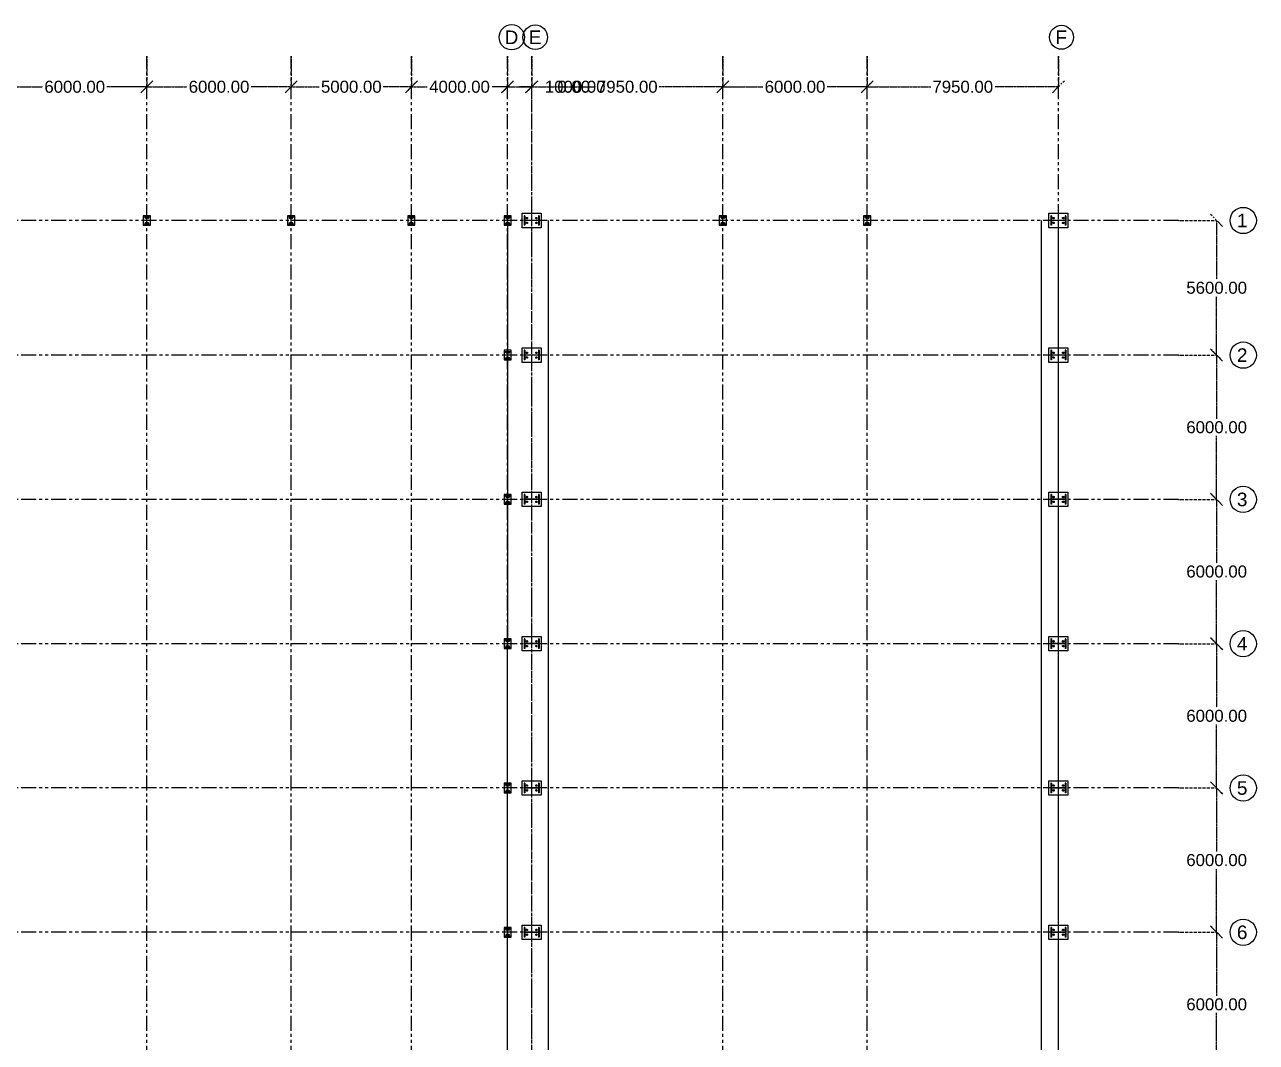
# Model space of a CAD drawing. Header units: inches. Extents: x 8519 to 881470, y -4476 to 84370.
# Drawn here: x 705604 to 756820, y 42027 to 84350 of the extents above; entities that cross this region are included whole.
import ezdxf

# ---------------------------------------------------------------- set-up
doc = ezdxf.new("R2010")
doc.units = ezdxf.units.IN
doc.header["$MEASUREMENT"] = 0
doc.header["$PDMODE"] = 34
doc.linetypes.add('ACAD_ISO03W100', pattern=[30, 12, -18])
doc.linetypes.add('PHANTOM2', pattern=[1.25, 0.625, -0.125, 0.125, -0.125, 0.125, -0.125])
for name, color, linetype in [('axis', 8, 'PHANTOM2'), ('columns', 2, 'Continuous'), ('dimensions', 1, 'PHANTOM2'), ('initial layout', 7, 'Continuous'), ('text', 3, 'Continuous')]:
    doc.layers.add(name, color=color, linetype=linetype)
doc.styles.get("Standard").update_dxf_attribs({"font": 'arial.ttf'})
doc.dimstyles.new('Dim_1', dxfattribs={"dimtxt": 500, "dimasz": 500, "dimexe": 0.0625, "dimexo": 0.0625, "dimgap": 100, "dimtad": 0, "dimtih": 1, "dimtoh": 1, "dimzin": 0, "dimdsep": 46, "dimtxsty": 'Standard', "dimblk": 'OBLIQUE', "dimcen": 0.09, "dimclrd": 256, "dimclre": 256, "dimclrt": 256, "dimadec": 0, "dimazin": 0, "dimtfac": 1, "dimtofl": 0, "dimtmove": 0, "dimatfit": 3, "dimfxl": 1, "dimtfillclr": 256, "dimtolj": 1, "dimtzin": 0, "dimlwe": -1, "dimarcsym": 0})

# ---------------------------------------------------------------- blocks, each defined once
blk = doc.blocks.new('_Oblique')
at = {"color": 0, "linetype": 'ByBlock', "lineweight": -2}
blk.add_line((-0.5, -0.5), (0.5, 0.5), dxfattribs=at)
blk = doc.blocks.new('*D53')
at = {"layer": 'Defpoints', "color": 0, "transparency": 16777216}
for p in [(753587, 46605), (753587, 40605), (755169, 40605)]:
    blk.add_point(p, dxfattribs=at)
at = {"layer": 'dimensions', "linetype": 'ACAD_ISO03W100', "transparency": 16777216}
for p, q in [((753587, 46605), (755169, 46605)), ((753587, 40605), (755169, 40605))]:
    blk.add_line(p, q, dxfattribs=at)
at = {"layer": 'dimensions', "lineweight": -2, "transparency": 16777216}
for p, q in [((755169, 46605), (755169, 43961)), ((755169, 40605), (755169, 43250))]:
    blk.add_line(p, q, dxfattribs=at)
at = {"layer": 'dimensions', "lineweight": -2, "transparency": 16777216, "xscale": 500, "yscale": 500, "zscale": 500}
for p, rotation in [((755169, 46605), 90), ((755169, 40605), 270)]:
    blk.add_blockref('_Oblique', p, dxfattribs=dict(at, rotation=rotation))
at = {"layer": 'dimensions', "transparency": 16777216, "insert": (755169, 43605), "char_height": 500, "attachment_point": 5}
blk.add_mtext('\\A1;6000.00', dxfattribs=at)
blk = doc.blocks.new('*D54')
at = {"layer": 'Defpoints', "color": 0, "transparency": 16777216}
for p in [(753587, 52605), (753587, 46605), (755169, 46605)]:
    blk.add_point(p, dxfattribs=at)
at = {"layer": 'dimensions', "linetype": 'ACAD_ISO03W100', "transparency": 16777216}
for p, q in [((753587, 52605), (755169, 52605)), ((753587, 46605), (755169, 46605))]:
    blk.add_line(p, q, dxfattribs=at)
at = {"layer": 'dimensions', "lineweight": -2, "transparency": 16777216}
for p, q in [((755169, 52605), (755169, 49961)), ((755169, 46605), (755169, 49250))]:
    blk.add_line(p, q, dxfattribs=at)
at = {"layer": 'dimensions', "lineweight": -2, "transparency": 16777216, "xscale": 500, "yscale": 500, "zscale": 500}
for p, rotation in [((755169, 52605), 90), ((755169, 46605), 270)]:
    blk.add_blockref('_Oblique', p, dxfattribs=dict(at, rotation=rotation))
at = {"layer": 'dimensions', "transparency": 16777216, "insert": (755169, 49605), "char_height": 500, "attachment_point": 5}
blk.add_mtext('\\A1;6000.00', dxfattribs=at)
blk = doc.blocks.new('*D55')
at = {"layer": 'Defpoints', "color": 0, "transparency": 16777216}
for p in [(753587, 58605), (753587, 52605), (755169, 52605)]:
    blk.add_point(p, dxfattribs=at)
at = {"layer": 'dimensions', "linetype": 'ACAD_ISO03W100', "transparency": 16777216}
for p, q in [((753587, 58605), (755169, 58605)), ((753587, 52605), (755169, 52605))]:
    blk.add_line(p, q, dxfattribs=at)
at = {"layer": 'dimensions', "lineweight": -2, "transparency": 16777216}
for p, q in [((755169, 58605), (755169, 55961)), ((755169, 52605), (755169, 55250))]:
    blk.add_line(p, q, dxfattribs=at)
at = {"layer": 'dimensions', "lineweight": -2, "transparency": 16777216, "xscale": 500, "yscale": 500, "zscale": 500}
for p, rotation in [((755169, 58605), 90), ((755169, 52605), 270)]:
    blk.add_blockref('_Oblique', p, dxfattribs=dict(at, rotation=rotation))
at = {"layer": 'dimensions', "transparency": 16777216, "insert": (755169, 55605), "char_height": 500, "attachment_point": 5}
blk.add_mtext('\\A1;6000.00', dxfattribs=at)
blk = doc.blocks.new('*D56')
at = {"layer": 'Defpoints', "color": 0, "transparency": 16777216}
for p in [(753587, 64605), (753587, 58605), (755169, 58605)]:
    blk.add_point(p, dxfattribs=at)
at = {"layer": 'dimensions', "linetype": 'ACAD_ISO03W100', "transparency": 16777216}
for p, q in [((753587, 64605), (755169, 64605)), ((753587, 58605), (755169, 58605))]:
    blk.add_line(p, q, dxfattribs=at)
at = {"layer": 'dimensions', "lineweight": -2, "transparency": 16777216}
for p, q in [((755169, 64605), (755169, 61961)), ((755169, 58605), (755169, 61250))]:
    blk.add_line(p, q, dxfattribs=at)
at = {"layer": 'dimensions', "lineweight": -2, "transparency": 16777216, "xscale": 500, "yscale": 500, "zscale": 500}
for p, rotation in [((755169, 64605), 90), ((755169, 58605), 270)]:
    blk.add_blockref('_Oblique', p, dxfattribs=dict(at, rotation=rotation))
at = {"layer": 'dimensions', "transparency": 16777216, "insert": (755169, 61605), "char_height": 500, "attachment_point": 5}
blk.add_mtext('\\A1;6000.00', dxfattribs=at)
blk = doc.blocks.new('*D57')
at = {"layer": 'Defpoints', "color": 0, "transparency": 16777216}
for p in [(753587, 70605), (753587, 64605), (755169, 64605)]:
    blk.add_point(p, dxfattribs=at)
at = {"layer": 'dimensions', "linetype": 'ACAD_ISO03W100', "transparency": 16777216}
for p, q in [((753587, 70605), (755169, 70605)), ((753587, 64605), (755169, 64605))]:
    blk.add_line(p, q, dxfattribs=at)
at = {"layer": 'dimensions', "lineweight": -2, "transparency": 16777216}
for p, q in [((755169, 70605), (755169, 67961)), ((755169, 64605), (755169, 67250))]:
    blk.add_line(p, q, dxfattribs=at)
at = {"layer": 'dimensions', "lineweight": -2, "transparency": 16777216, "xscale": 500, "yscale": 500, "zscale": 500}
for p, rotation in [((755169, 70605), 90), ((755169, 64605), 270)]:
    blk.add_blockref('_Oblique', p, dxfattribs=dict(at, rotation=rotation))
at = {"layer": 'dimensions', "transparency": 16777216, "insert": (755169, 67605), "char_height": 500, "attachment_point": 5}
blk.add_mtext('\\A1;6000.00', dxfattribs=at)
blk = doc.blocks.new('*D58')
at = {"layer": 'Defpoints', "color": 0, "transparency": 16777216}
for p in [(753587, 76205), (753587, 70605), (755169, 70605)]:
    blk.add_point(p, dxfattribs=at)
at = {"layer": 'dimensions', "linetype": 'ACAD_ISO03W100', "transparency": 16777216}
for p, q in [((753587, 76205), (755169, 76205)), ((753587, 70605), (755169, 70605))]:
    blk.add_line(p, q, dxfattribs=at)
at = {"layer": 'dimensions', "lineweight": -2, "transparency": 16777216}
for p, q in [((755169, 76205), (755169, 73761)), ((755169, 70605), (755169, 73050))]:
    blk.add_line(p, q, dxfattribs=at)
at = {"layer": 'dimensions', "lineweight": -2, "transparency": 16777216, "xscale": 500, "yscale": 500, "zscale": 500}
for p, rotation in [((755169, 76205), 90), ((755169, 70605), 270)]:
    blk.add_blockref('_Oblique', p, dxfattribs=dict(at, rotation=rotation))
at = {"layer": 'dimensions', "transparency": 16777216, "insert": (755169, 73405), "char_height": 500, "attachment_point": 5}
blk.add_mtext('\\A1;5600.00', dxfattribs=at)
blk = doc.blocks.new('*D222')
at = {"layer": 'Defpoints', "color": 0, "transparency": 16777216}
for p in [(704687, 83038), (710687, 83038), (704687, 81764)]:
    blk.add_point(p, dxfattribs=at)
at = {"layer": 'dimensions', "linetype": 'ACAD_ISO03W100', "transparency": 16777216}
for p, q in [((704687, 83038), (704687, 81764)), ((710687, 83038), (710687, 81764))]:
    blk.add_line(p, q, dxfattribs=at)
at = {"layer": 'dimensions', "lineweight": -2, "transparency": 16777216}
for p, q in [((704687, 81764), (706355, 81764)), ((710687, 81764), (709020, 81764))]:
    blk.add_line(p, q, dxfattribs=at)
at = {"layer": 'dimensions', "lineweight": -2, "transparency": 16777216, "xscale": 500, "yscale": 500, "zscale": 500, "rotation": 180}
blk.add_blockref('_Oblique', (704687, 81764), dxfattribs=at)
at = {"layer": 'dimensions', "lineweight": -2, "transparency": 16777216, "xscale": 500, "yscale": 500, "zscale": 500}
blk.add_blockref('_Oblique', (710687, 81764), dxfattribs=at)
at = {"layer": 'dimensions', "transparency": 16777216, "insert": (707687, 81764), "char_height": 500, "attachment_point": 5}
blk.add_mtext('\\A1;6000.00', dxfattribs=at)
blk = doc.blocks.new('*D223')
at = {"layer": 'Defpoints', "color": 0, "transparency": 16777216}
for p in [(710687, 83038), (716687, 83038), (716687, 81764)]:
    blk.add_point(p, dxfattribs=at)
at = {"layer": 'dimensions', "linetype": 'ACAD_ISO03W100', "transparency": 16777216}
for p, q in [((710687, 83038), (710687, 81764)), ((716687, 83038), (716687, 81764))]:
    blk.add_line(p, q, dxfattribs=at)
at = {"layer": 'dimensions', "lineweight": -2, "transparency": 16777216}
for p, q in [((710687, 81764), (712355, 81764)), ((716687, 81764), (715020, 81764))]:
    blk.add_line(p, q, dxfattribs=at)
at = {"layer": 'dimensions', "lineweight": -2, "transparency": 16777216, "xscale": 500, "yscale": 500, "zscale": 500, "rotation": 180}
blk.add_blockref('_Oblique', (710687, 81764), dxfattribs=at)
at = {"layer": 'dimensions', "lineweight": -2, "transparency": 16777216, "xscale": 500, "yscale": 500, "zscale": 500}
blk.add_blockref('_Oblique', (716687, 81764), dxfattribs=at)
at = {"layer": 'dimensions', "transparency": 16777216, "insert": (713687, 81764), "char_height": 500, "attachment_point": 5}
blk.add_mtext('\\A1;6000.00', dxfattribs=at)
blk = doc.blocks.new('*D224')
at = {"layer": 'Defpoints', "color": 0, "transparency": 16777216}
for p in [(716687, 83038), (721687, 83038), (721687, 81764)]:
    blk.add_point(p, dxfattribs=at)
at = {"layer": 'dimensions', "linetype": 'ACAD_ISO03W100', "transparency": 16777216}
for p, q in [((716687, 83038), (716687, 81764)), ((721687, 83038), (721687, 81764))]:
    blk.add_line(p, q, dxfattribs=at)
at = {"layer": 'dimensions', "lineweight": -2, "transparency": 16777216}
for p, q in [((716687, 81764), (717856, 81764)), ((721687, 81764), (720519, 81764))]:
    blk.add_line(p, q, dxfattribs=at)
at = {"layer": 'dimensions', "lineweight": -2, "transparency": 16777216, "xscale": 500, "yscale": 500, "zscale": 500, "rotation": 180}
blk.add_blockref('_Oblique', (716687, 81764), dxfattribs=at)
at = {"layer": 'dimensions', "lineweight": -2, "transparency": 16777216, "xscale": 500, "yscale": 500, "zscale": 500}
blk.add_blockref('_Oblique', (721687, 81764), dxfattribs=at)
at = {"layer": 'dimensions', "transparency": 16777216, "insert": (719187, 81764), "char_height": 500, "attachment_point": 5}
blk.add_mtext('\\A1;5000.00', dxfattribs=at)
blk = doc.blocks.new('*D225')
at = {"layer": 'Defpoints', "color": 0, "transparency": 16777216}
for p in [(721687, 83038), (725687, 83038), (725687, 81764)]:
    blk.add_point(p, dxfattribs=at)
at = {"layer": 'dimensions', "linetype": 'ACAD_ISO03W100', "transparency": 16777216}
for p, q in [((721687, 83038), (721687, 81764)), ((725687, 83038), (725687, 81764))]:
    blk.add_line(p, q, dxfattribs=at)
at = {"layer": 'dimensions', "lineweight": -2, "transparency": 16777216}
for p, q in [((721687, 81764), (722346, 81764)), ((725687, 81764), (725029, 81764))]:
    blk.add_line(p, q, dxfattribs=at)
at = {"layer": 'dimensions', "lineweight": -2, "transparency": 16777216, "xscale": 500, "yscale": 500, "zscale": 500, "rotation": 180}
blk.add_blockref('_Oblique', (721687, 81764), dxfattribs=at)
at = {"layer": 'dimensions', "lineweight": -2, "transparency": 16777216, "xscale": 500, "yscale": 500, "zscale": 500}
blk.add_blockref('_Oblique', (725687, 81764), dxfattribs=at)
at = {"layer": 'dimensions', "transparency": 16777216, "insert": (723687, 81764), "char_height": 500, "attachment_point": 5}
blk.add_mtext('\\A1;4000.00', dxfattribs=at)
blk = doc.blocks.new('*D226')
at = {"layer": 'Defpoints', "color": 0, "transparency": 16777216}
for p in [(725687, 83038), (726687, 81764), (726687, 5)]:
    blk.add_point(p, dxfattribs=at)
at = {"layer": 'dimensions', "linetype": 'ACAD_ISO03W100', "transparency": 16777216}
for p, q in [((725687, 83038), (725687, 81764)), ((726687, 5), (726687, 81764))]:
    blk.add_line(p, q, dxfattribs=at)
at = {"layer": 'dimensions', "lineweight": -2, "transparency": 16777216}
for p, q in [((725687, 81764), (726687, 81764)), ((726687, 81764), (727187, 81764))]:
    blk.add_line(p, q, dxfattribs=at)
at = {"layer": 'dimensions', "lineweight": -2, "transparency": 16777216, "xscale": 500, "yscale": 500, "zscale": 500, "rotation": 180}
blk.add_blockref('_Oblique', (725687, 81764), dxfattribs=at)
at = {"layer": 'dimensions', "lineweight": -2, "transparency": 16777216, "xscale": 500, "yscale": 500, "zscale": 500}
blk.add_blockref('_Oblique', (726687, 81764), dxfattribs=at)
at = {"layer": 'dimensions', "transparency": 16777216, "insert": (728495, 81764), "char_height": 500, "attachment_point": 5}
blk.add_mtext('\\A1;1000.00', dxfattribs=at)
blk = doc.blocks.new('*D227')
at = {"layer": 'Defpoints', "color": 0, "transparency": 16777216}
for p in [(726687, 83038), (726687, 81764), (726687, 5)]:
    blk.add_point(p, dxfattribs=at)
at = {"layer": 'dimensions', "linetype": 'ACAD_ISO03W100', "transparency": 16777216}
for p in [(726687, 83038), (726687, 5)]:
    blk.add_line(p, (726687, 81764), dxfattribs=at)
at = {"layer": 'dimensions', "lineweight": -2, "transparency": 16777216}
for q in [(726187, 81764), (727687, 81764)]:
    blk.add_line((726687, 81764), q, dxfattribs=at)
at = {"layer": 'dimensions', "lineweight": -2, "transparency": 16777216, "xscale": 500, "yscale": 500, "zscale": 500}
blk.add_blockref('_Oblique', (726687, 81764), dxfattribs=at)
at = {"layer": 'dimensions', "lineweight": -2, "transparency": 16777216, "xscale": 500, "yscale": 500, "zscale": 500, "rotation": 180}
blk.add_blockref('_Oblique', (726687, 81764), dxfattribs=at)
at = {"layer": 'dimensions', "transparency": 16777216, "insert": (728436, 81764), "char_height": 500, "attachment_point": 5}
blk.add_mtext('\\A1;0.00', dxfattribs=at)
blk = doc.blocks.new('*D228')
at = {"layer": 'Defpoints', "color": 0, "transparency": 16777216}
for p in [(726687, 83038), (734637, 83038), (734637, 81764)]:
    blk.add_point(p, dxfattribs=at)
at = {"layer": 'dimensions', "linetype": 'ACAD_ISO03W100', "transparency": 16777216}
for p, q in [((726687, 83038), (726687, 81764)), ((734637, 83038), (734637, 81764))]:
    blk.add_line(p, q, dxfattribs=at)
at = {"layer": 'dimensions', "lineweight": -2, "transparency": 16777216}
for p, q in [((726687, 81764), (729333, 81764)), ((734637, 81764), (731991, 81764))]:
    blk.add_line(p, q, dxfattribs=at)
at = {"layer": 'dimensions', "lineweight": -2, "transparency": 16777216, "xscale": 500, "yscale": 500, "zscale": 500, "rotation": 180}
blk.add_blockref('_Oblique', (726687, 81764), dxfattribs=at)
at = {"layer": 'dimensions', "lineweight": -2, "transparency": 16777216, "xscale": 500, "yscale": 500, "zscale": 500}
blk.add_blockref('_Oblique', (734637, 81764), dxfattribs=at)
at = {"layer": 'dimensions', "transparency": 16777216, "insert": (730662, 81764), "char_height": 500, "attachment_point": 5}
blk.add_mtext('\\A1;7950.00', dxfattribs=at)
blk = doc.blocks.new('*D231')
at = {"layer": 'Defpoints', "color": 0, "transparency": 16777216}
for p in [(740637, 83038), (748587, 83038), (748587, 81764)]:
    blk.add_point(p, dxfattribs=at)
at = {"layer": 'dimensions', "linetype": 'ACAD_ISO03W100', "transparency": 16777216}
for p, q in [((740637, 83038), (740637, 81764)), ((748587, 83038), (748587, 81764))]:
    blk.add_line(p, q, dxfattribs=at)
at = {"layer": 'dimensions', "lineweight": -2, "transparency": 16777216}
for p, q in [((740637, 81764), (743283, 81764)), ((748587, 81764), (745941, 81764))]:
    blk.add_line(p, q, dxfattribs=at)
at = {"layer": 'dimensions', "lineweight": -2, "transparency": 16777216, "xscale": 500, "yscale": 500, "zscale": 500, "rotation": 180}
blk.add_blockref('_Oblique', (740637, 81764), dxfattribs=at)
at = {"layer": 'dimensions', "lineweight": -2, "transparency": 16777216, "xscale": 500, "yscale": 500, "zscale": 500}
blk.add_blockref('_Oblique', (748587, 81764), dxfattribs=at)
at = {"layer": 'dimensions', "transparency": 16777216, "insert": (744612, 81764), "char_height": 500, "attachment_point": 5}
blk.add_mtext('\\A1;7950.00', dxfattribs=at)
blk = doc.blocks.new('*D232')
at = {"layer": 'Defpoints', "color": 0, "transparency": 16777216}
for p in [(734637, 81764), (740637, 81764), (740637, 81764)]:
    blk.add_point(p, dxfattribs=at)
at = {"layer": 'dimensions', "lineweight": -2, "transparency": 16777216}
for p, q in [((734637, 81764), (736305, 81764)), ((740637, 81764), (738970, 81764))]:
    blk.add_line(p, q, dxfattribs=at)
at = {"layer": 'dimensions', "lineweight": -2, "transparency": 16777216, "xscale": 500, "yscale": 500, "zscale": 500}
for p, rotation in [((734637, 81764), 180.0005968310366), ((740637, 81764), 0.0005968310365762536)]:
    blk.add_blockref('_Oblique', p, dxfattribs=dict(at, rotation=rotation))
at = {"layer": 'dimensions', "transparency": 16777216, "insert": (737637, 81764), "char_height": 500, "attachment_point": 5}
blk.add_mtext('\\A1;6000.00', dxfattribs=at)

msp = doc.modelspace()

# ---------------------------------------------------------------- linework, layer by layer
at = {"layer": 'axis', "ltscale": 1000}
for p, q in [((710687.275, 5.309), (710687.275, 83038.138)), ((716687.275, 5.309), (716687.275, 83038.138)), ((721687.275, 5.309), (721687.275, 83038.138)), ((725687.275, 5.309), (725687.275, 83038.138)), ((726687.275, 5.309), (726687.275, 83038.138)), ((734637.275, 5.309), (734637.275, 83038.138)), ((740637.275, 5.309), (740637.275, 83038.138)), ((748587.275, 5.309), (748587.275, 83038.138)), ((753587.275, 76205.313), (661787.275, 76205.313)), ((753587.275, 70605.313), (661787.275, 70605.313)), ((753587.275, 64605.309), (661787.275, 64605.309)), ((753587.275, 64605.309), (661787.275, 64605.309)), ((753587.275, 64605.309), (661787.275, 64605.309)), ((753587.275, 64605.309), (661787.275, 64605.309)), ((753587.275, 58605.309), (661787.275, 58605.309)), ((753587.275, 58605.309), (661787.275, 58605.309)), ((753587.275, 58605.309), (661787.275, 58605.309)), ((753587.275, 58605.309), (661787.275, 58605.309)), ((753587.275, 52605.309), (661787.275, 52605.309)), ((753587.275, 52605.309), (661787.275, 52605.309)), ((753587.275, 52605.309), (661787.275, 52605.309)), ((753587.275, 52605.309), (661787.275, 52605.309)), ((753587.275, 46605.309), (661787.275, 46605.309)), ((753587.275, 46605.309), (661787.275, 46605.309)), ((753587.275, 46605.309), (661787.275, 46605.309)), ((753587.275, 46605.309), (661787.275, 46605.309))]:
    msp.add_line(p, q, dxfattribs=at)
at = {"layer": 'columns'}
for p, q in [((710584.762, 76362.809), (710784.762, 76362.809)), ((710584.762, 76347.809), (710584.762, 76362.809)), ((710584.762, 76347.809), (710784.762, 76347.809)), ((710634.762, 76285.309), (710634.762, 76325.309)), ((710682.262, 76055.309), (710682.262, 76355.309)), ((710687.262, 76055.309), (710687.262, 76355.309)), ((710734.762, 76285.309), (710734.762, 76325.309)), ((710784.762, 76347.809), (710784.762, 76362.809)), ((716584.762, 76362.809), (716784.762, 76362.809)), ((716584.762, 76347.809), (716584.762, 76362.809)), ((716584.762, 76347.809), (716784.762, 76347.809)), ((716634.762, 76285.309), (716634.762, 76325.309)), ((716682.262, 76055.309), (716682.262, 76355.309)), ((716687.262, 76055.309), (716687.262, 76355.309)), ((716734.762, 76285.309), (716734.762, 76325.309)), ((716784.762, 76347.809), (716784.762, 76362.809)), ((721584.762, 76362.809), (721784.762, 76362.809)), ((721584.762, 76347.809), (721584.762, 76362.809)), ((721584.762, 76347.809), (721784.762, 76347.809)), ((721634.762, 76285.309), (721634.762, 76325.309)), ((721682.262, 76055.309), (721682.262, 76355.309)), ((721687.262, 76055.309), (721687.262, 76355.309)), ((721734.762, 76285.309), (721734.762, 76325.309)), ((721784.762, 76347.809), (721784.762, 76362.809)), ((725589.762, 76362.809), (725789.762, 76362.809)), ((725589.762, 76347.809), (725589.762, 76362.809)), ((725589.762, 76347.809), (725789.762, 76347.809)), ((725639.762, 76285.309), (725639.762, 76325.309)), ((725687.262, 76055.309), (725687.262, 76355.309)), ((725692.262, 76055.309), (725692.262, 76355.309)), ((725739.762, 76285.309), (725739.762, 76325.309)), ((725789.762, 76347.809), (725789.762, 76362.809)), ((726372.249, 76405.313), (726372.249, 76005.313)), ((726402.249, 76405.313), (726372.249, 76405.313)), ((726402.249, 76405.313), (726402.249, 76005.313)), ((726487.249, 76305.313), (726487.249, 76345.313)), ((726887.249, 76305.313), (726887.249, 76345.313)), ((726972.249, 76405.313), (726972.249, 76005.313)), ((727002.249, 76405.313), (726972.249, 76405.313)), ((727002.249, 76405.313), (727002.249, 76005.313)), ((734539.762, 76362.809), (734739.762, 76362.809)), ((734539.762, 76347.809), (734539.762, 76362.809)), ((734539.762, 76347.809), (734739.762, 76347.809)), ((734589.762, 76285.309), (734589.762, 76325.309)), ((734637.262, 76055.309), (734637.262, 76355.309)), ((734642.262, 76055.309), (734642.262, 76355.309)), ((734689.762, 76285.309), (734689.762, 76325.309)), ((734739.762, 76347.809), (734739.762, 76362.809)), ((740539.762, 76362.809), (740739.762, 76362.809)), ((740539.762, 76347.809), (740539.762, 76362.809)), ((740539.762, 76347.809), (740739.762, 76347.809)), ((740589.762, 76285.309), (740589.762, 76325.309)), ((740637.262, 76055.309), (740637.262, 76355.309)), ((740642.262, 76055.309), (740642.262, 76355.309)), ((740689.762, 76285.309), (740689.762, 76325.309)), ((740739.762, 76347.809), (740739.762, 76362.809)), ((748272.249, 76405.313), (748272.249, 76005.313)), ((748302.249, 76405.313), (748272.249, 76405.313)), ((748302.249, 76405.313), (748302.249, 76005.313)), ((748387.249, 76305.313), (748387.249, 76345.313)), ((748787.249, 76305.313), (748787.249, 76345.313)), ((748872.249, 76405.313), (748872.249, 76005.313)), ((748902.249, 76405.313), (748872.249, 76405.313)), ((748902.249, 76405.313), (748902.249, 76005.313)), ((710584.762, 76062.809), (710784.762, 76062.809)), ((710584.762, 76047.809), (710584.762, 76062.809)), ((710584.762, 76047.809), (710784.762, 76047.809)), ((710634.762, 76305.309), (710614.762, 76305.309)), ((710634.762, 76105.309), (710614.762, 76105.309)), ((710634.762, 76305.309), (710654.762, 76305.309)), ((710634.762, 76085.309), (710634.762, 76125.309)), ((710634.762, 76105.309), (710654.762, 76105.309)), ((710734.762, 76305.309), (710714.762, 76305.309)), ((710734.762, 76105.309), (710714.762, 76105.309)), ((710734.762, 76305.309), (710754.762, 76305.309)), ((710734.762, 76085.309), (710734.762, 76125.309)), ((710734.762, 76105.309), (710754.762, 76105.309)), ((710784.762, 76047.809), (710784.762, 76062.809)), ((716584.762, 76062.809), (716784.762, 76062.809)), ((716584.762, 76047.809), (716584.762, 76062.809)), ((716584.762, 76047.809), (716784.762, 76047.809)), ((716634.762, 76305.309), (716614.762, 76305.309)), ((716634.762, 76105.309), (716614.762, 76105.309)), ((716634.762, 76305.309), (716654.762, 76305.309)), ((716634.762, 76085.309), (716634.762, 76125.309)), ((716634.762, 76105.309), (716654.762, 76105.309)), ((716734.762, 76305.309), (716714.762, 76305.309)), ((716734.762, 76105.309), (716714.762, 76105.309)), ((716734.762, 76305.309), (716754.762, 76305.309)), ((716734.762, 76085.309), (716734.762, 76125.309)), ((716734.762, 76105.309), (716754.762, 76105.309)), ((716784.762, 76047.809), (716784.762, 76062.809)), ((721584.762, 76062.809), (721784.762, 76062.809)), ((721584.762, 76047.809), (721584.762, 76062.809)), ((721584.762, 76047.809), (721784.762, 76047.809)), ((721634.762, 76305.309), (721614.762, 76305.309)), ((721634.762, 76105.309), (721614.762, 76105.309)), ((721634.762, 76305.309), (721654.762, 76305.309)), ((721634.762, 76085.309), (721634.762, 76125.309)), ((721634.762, 76105.309), (721654.762, 76105.309)), ((721734.762, 76305.309), (721714.762, 76305.309)), ((721734.762, 76105.309), (721714.762, 76105.309)), ((721734.762, 76305.309), (721754.762, 76305.309)), ((721734.762, 76085.309), (721734.762, 76125.309)), ((721734.762, 76105.309), (721754.762, 76105.309)), ((721784.762, 76047.809), (721784.762, 76062.809)), ((725589.762, 76062.809), (725789.762, 76062.809)), ((725589.762, 76047.809), (725589.762, 76062.809)), ((725589.762, 76047.809), (725789.762, 76047.809)), ((725639.762, 76305.309), (725619.762, 76305.309)), ((725639.762, 76105.309), (725619.762, 76105.309)), ((725639.762, 76305.309), (725659.762, 76305.309)), ((725639.762, 76085.309), (725639.762, 76125.309)), ((725639.762, 76105.309), (725659.762, 76105.309)), ((725739.762, 76305.309), (725719.762, 76305.309)), ((725739.762, 76105.309), (725719.762, 76105.309)), ((725739.762, 76305.309), (725759.762, 76305.309)), ((725739.762, 76085.309), (725739.762, 76125.309)), ((725739.762, 76105.309), (725759.762, 76105.309)), ((725789.762, 76047.809), (725789.762, 76062.809)), ((726402.249, 76005.313), (726372.249, 76005.313)), ((726987.249, 76210.313), (726387.249, 76210.313)), ((726987.249, 76200.313), (726387.249, 76200.313)), ((726527.249, 76305.313), (726447.249, 76305.313)), ((726527.249, 76105.313), (726447.249, 76105.313)), ((726487.249, 76305.313), (726487.249, 76265.313)), ((726487.249, 76105.313), (726487.249, 76145.313)), ((726487.249, 76105.313), (726487.249, 76065.313)), ((726927.249, 76305.313), (726847.249, 76305.313)), ((726927.249, 76105.313), (726847.249, 76105.313)), ((726887.249, 76305.313), (726887.249, 76265.313)), ((726887.249, 76105.313), (726887.249, 76145.313)), ((726887.249, 76105.313), (726887.249, 76065.313)), ((727002.249, 76005.313), (726972.249, 76005.313)), ((734539.762, 76062.809), (734739.762, 76062.809)), ((734539.762, 76047.809), (734539.762, 76062.809)), ((734539.762, 76047.809), (734739.762, 76047.809)), ((734589.762, 76305.309), (734569.762, 76305.309)), ((734589.762, 76105.309), (734569.762, 76105.309)), ((734589.762, 76305.309), (734609.762, 76305.309)), ((734589.762, 76085.309), (734589.762, 76125.309)), ((734589.762, 76105.309), (734609.762, 76105.309)), ((734689.762, 76305.309), (734669.762, 76305.309)), ((734689.762, 76105.309), (734669.762, 76105.309)), ((734689.762, 76305.309), (734709.762, 76305.309)), ((734689.762, 76085.309), (734689.762, 76125.309)), ((734689.762, 76105.309), (734709.762, 76105.309)), ((734739.762, 76047.809), (734739.762, 76062.809)), ((740539.762, 76062.809), (740739.762, 76062.809)), ((740539.762, 76047.809), (740539.762, 76062.809)), ((740539.762, 76047.809), (740739.762, 76047.809)), ((740589.762, 76305.309), (740569.762, 76305.309)), ((740589.762, 76105.309), (740569.762, 76105.309)), ((740589.762, 76305.309), (740609.762, 76305.309)), ((740589.762, 76085.309), (740589.762, 76125.309)), ((740589.762, 76105.309), (740609.762, 76105.309)), ((740689.762, 76305.309), (740669.762, 76305.309)), ((740689.762, 76105.309), (740669.762, 76105.309)), ((740689.762, 76305.309), (740709.762, 76305.309)), ((740689.762, 76085.309), (740689.762, 76125.309)), ((740689.762, 76105.309), (740709.762, 76105.309)), ((740739.762, 76047.809), (740739.762, 76062.809)), ((748302.249, 76005.313), (748272.249, 76005.313)), ((748887.249, 76210.313), (748287.249, 76210.313)), ((748887.249, 76200.313), (748287.249, 76200.313)), ((748427.249, 76305.313), (748347.249, 76305.313)), ((748427.249, 76105.313), (748347.249, 76105.313)), ((748387.249, 76305.313), (748387.249, 76265.313)), ((748387.249, 76105.313), (748387.249, 76145.313)), ((748387.249, 76105.313), (748387.249, 76065.313)), ((748827.249, 76305.313), (748747.249, 76305.313)), ((748827.249, 76105.313), (748747.249, 76105.313)), ((748787.249, 76305.313), (748787.249, 76265.313)), ((748787.249, 76105.313), (748787.249, 76145.313)), ((748787.249, 76105.313), (748787.249, 76065.313)), ((748902.249, 76005.313), (748872.249, 76005.313)), ((725589.775, 70762.809), (725789.775, 70762.809)), ((725589.775, 70747.809), (725589.775, 70762.809)), ((725589.775, 70747.809), (725789.775, 70747.809)), ((725639.775, 70705.309), (725619.775, 70705.309)), ((725639.775, 70685.309), (725639.775, 70725.309)), ((725639.775, 70705.309), (725659.775, 70705.309)), ((725687.275, 70455.309), (725687.275, 70755.309)), ((725692.275, 70455.309), (725692.275, 70755.309)), ((725739.775, 70705.309), (725719.775, 70705.309)), ((725739.775, 70685.309), (725739.775, 70725.309)), ((725739.775, 70705.309), (725759.775, 70705.309)), ((725789.775, 70747.809), (725789.775, 70762.809)), ((726372.262, 70805.313), (726372.262, 70405.313)), ((726402.262, 70805.313), (726372.262, 70805.313)), ((726402.262, 70805.313), (726402.262, 70405.313)), ((726527.262, 70705.313), (726447.262, 70705.313)), ((726487.262, 70705.313), (726487.262, 70745.313)), ((726487.262, 70705.313), (726487.262, 70665.313)), ((726927.262, 70705.313), (726847.262, 70705.313)), ((726887.262, 70705.313), (726887.262, 70745.313)), ((726887.262, 70705.313), (726887.262, 70665.313)), ((726972.262, 70805.313), (726972.262, 70405.313)), ((727002.262, 70805.313), (726972.262, 70805.313)), ((727002.262, 70805.313), (727002.262, 70405.313)), ((748272.262, 70805.313), (748272.262, 70405.313)), ((748302.262, 70805.313), (748272.262, 70805.313)), ((748302.262, 70805.313), (748302.262, 70405.313)), ((748427.262, 70705.313), (748347.262, 70705.313)), ((748387.262, 70705.313), (748387.262, 70745.313)), ((748387.262, 70705.313), (748387.262, 70665.313)), ((748827.262, 70705.313), (748747.262, 70705.313)), ((748787.262, 70705.313), (748787.262, 70745.313)), ((748787.262, 70705.313), (748787.262, 70665.313)), ((748872.262, 70805.313), (748872.262, 70405.313)), ((748902.262, 70805.313), (748872.262, 70805.313)), ((748902.262, 70805.313), (748902.262, 70405.313)), ((725589.775, 70462.809), (725789.775, 70462.809)), ((725589.775, 70447.809), (725589.775, 70462.809)), ((725589.775, 70447.809), (725789.775, 70447.809)), ((725639.775, 70505.309), (725619.775, 70505.309)), ((725639.775, 70485.309), (725639.775, 70525.309)), ((725639.775, 70505.309), (725659.775, 70505.309)), ((725739.775, 70505.309), (725719.775, 70505.309)), ((725739.775, 70485.309), (725739.775, 70525.309)), ((725739.775, 70505.309), (725759.775, 70505.309)), ((725789.775, 70447.809), (725789.775, 70462.809)), ((726402.262, 70405.313), (726372.262, 70405.313)), ((726987.262, 70610.313), (726387.262, 70610.313)), ((726987.262, 70600.313), (726387.262, 70600.313)), ((726527.262, 70505.313), (726447.262, 70505.313)), ((726487.262, 70505.313), (726487.262, 70545.313)), ((726487.262, 70505.313), (726487.262, 70465.313)), ((726927.262, 70505.313), (726847.262, 70505.313)), ((726887.262, 70505.313), (726887.262, 70545.313)), ((726887.262, 70505.313), (726887.262, 70465.313)), ((727002.262, 70405.313), (726972.262, 70405.313)), ((748302.262, 70405.313), (748272.262, 70405.313)), ((748887.262, 70610.313), (748287.262, 70610.313)), ((748887.262, 70600.313), (748287.262, 70600.313)), ((748427.262, 70505.313), (748347.262, 70505.313)), ((748387.262, 70505.313), (748387.262, 70545.313)), ((748387.262, 70505.313), (748387.262, 70465.313)), ((748827.262, 70505.313), (748747.262, 70505.313)), ((748787.262, 70505.313), (748787.262, 70545.313)), ((748787.262, 70505.313), (748787.262, 70465.313)), ((748902.262, 70405.313), (748872.262, 70405.313)), ((725589.775, 64762.809), (725789.775, 64762.809)), ((725589.775, 64747.809), (725589.775, 64762.809)), ((725589.775, 64747.809), (725789.775, 64747.809)), ((725639.775, 64705.309), (725619.775, 64705.309)), ((725639.775, 64685.309), (725639.775, 64725.309)), ((725639.775, 64705.309), (725659.775, 64705.309)), ((725687.275, 64455.309), (725687.275, 64755.309)), ((725692.275, 64455.309), (725692.275, 64755.309)), ((725739.775, 64705.309), (725719.775, 64705.309)), ((725739.775, 64685.309), (725739.775, 64725.309)), ((725739.775, 64705.309), (725759.775, 64705.309)), ((725789.775, 64747.809), (725789.775, 64762.809)), ((726372.262, 64805.313), (726372.262, 64405.313)), ((726402.262, 64805.313), (726372.262, 64805.313)), ((726987.262, 64610.313), (726387.262, 64610.313)), ((726987.262, 64600.313), (726387.262, 64600.313)), ((726402.262, 64805.313), (726402.262, 64405.313)), ((726527.262, 64705.313), (726447.262, 64705.313)), ((726487.262, 64705.313), (726487.262, 64745.313)), ((726487.262, 64705.313), (726487.262, 64665.313)), ((726487.262, 64505.313), (726487.262, 64545.313)), ((726927.262, 64705.313), (726847.262, 64705.313)), ((726887.262, 64705.313), (726887.262, 64745.313)), ((726887.262, 64705.313), (726887.262, 64665.313)), ((726887.262, 64505.313), (726887.262, 64545.313)), ((726972.262, 64805.313), (726972.262, 64405.313)), ((727002.262, 64805.313), (726972.262, 64805.313)), ((727002.262, 64805.313), (727002.262, 64405.313)), ((748272.262, 64805.313), (748272.262, 64405.313)), ((748302.262, 64805.313), (748272.262, 64805.313)), ((748887.262, 64610.313), (748287.262, 64610.313)), ((748887.262, 64600.313), (748287.262, 64600.313)), ((748302.262, 64805.313), (748302.262, 64405.313)), ((748427.262, 64705.313), (748347.262, 64705.313)), ((748387.262, 64705.313), (748387.262, 64745.313)), ((748387.262, 64705.313), (748387.262, 64665.313)), ((748387.262, 64505.313), (748387.262, 64545.313)), ((748827.262, 64705.313), (748747.262, 64705.313)), ((748787.262, 64705.313), (748787.262, 64745.313)), ((748787.262, 64705.313), (748787.262, 64665.313)), ((748787.262, 64505.313), (748787.262, 64545.313)), ((748872.262, 64805.313), (748872.262, 64405.313)), ((748902.262, 64805.313), (748872.262, 64805.313)), ((748902.262, 64805.313), (748902.262, 64405.313)), ((725589.775, 64462.809), (725789.775, 64462.809)), ((725589.775, 64447.809), (725589.775, 64462.809)), ((725589.775, 64447.809), (725789.775, 64447.809)), ((725639.775, 64505.309), (725619.775, 64505.309)), ((725639.775, 64485.309), (725639.775, 64525.309)), ((725639.775, 64505.309), (725659.775, 64505.309)), ((725739.775, 64505.309), (725719.775, 64505.309)), ((725739.775, 64485.309), (725739.775, 64525.309)), ((725739.775, 64505.309), (725759.775, 64505.309)), ((725789.775, 64447.809), (725789.775, 64462.809)), ((726402.262, 64405.313), (726372.262, 64405.313)), ((726527.262, 64505.313), (726447.262, 64505.313)), ((726487.262, 64505.313), (726487.262, 64465.313)), ((726927.262, 64505.313), (726847.262, 64505.313)), ((726887.262, 64505.313), (726887.262, 64465.313)), ((727002.262, 64405.313), (726972.262, 64405.313)), ((748302.262, 64405.313), (748272.262, 64405.313)), ((748427.262, 64505.313), (748347.262, 64505.313)), ((748387.262, 64505.313), (748387.262, 64465.313)), ((748827.262, 64505.313), (748747.262, 64505.313)), ((748787.262, 64505.313), (748787.262, 64465.313)), ((748902.262, 64405.313), (748872.262, 64405.313)), ((725589.775, 58762.809), (725789.775, 58762.809)), ((725589.775, 58747.809), (725589.775, 58762.809)), ((725589.775, 58747.809), (725789.775, 58747.809)), ((725589.775, 58462.809), (725789.775, 58462.809)), ((725589.775, 58447.809), (725589.775, 58462.809)), ((725589.775, 58447.809), (725789.775, 58447.809)), ((725639.775, 58705.309), (725619.775, 58705.309)), ((725639.775, 58505.309), (725619.775, 58505.309)), ((725639.775, 58685.309), (725639.775, 58725.309)), ((725639.775, 58705.309), (725659.775, 58705.309)), ((725639.775, 58485.309), (725639.775, 58525.309)), ((725639.775, 58505.309), (725659.775, 58505.309)), ((725687.275, 58455.309), (725687.275, 58755.309)), ((725692.275, 58455.309), (725692.275, 58755.309)), ((725739.775, 58705.309), (725719.775, 58705.309)), ((725739.775, 58505.309), (725719.775, 58505.309)), ((725739.775, 58685.309), (725739.775, 58725.309)), ((725739.775, 58705.309), (725759.775, 58705.309)), ((725739.775, 58485.309), (725739.775, 58525.309)), ((725739.775, 58505.309), (725759.775, 58505.309)), ((725789.775, 58747.809), (725789.775, 58762.809)), ((725789.775, 58447.809), (725789.775, 58462.809)), ((726372.262, 58805.313), (726372.262, 58405.313)), ((726402.262, 58805.313), (726372.262, 58805.313)), ((726402.262, 58405.313), (726372.262, 58405.313)), ((726987.262, 58610.313), (726387.262, 58610.313)), ((726987.262, 58600.313), (726387.262, 58600.313)), ((726402.262, 58805.313), (726402.262, 58405.313)), ((726527.262, 58705.313), (726447.262, 58705.313)), ((726527.262, 58505.313), (726447.262, 58505.313)), ((726487.262, 58705.313), (726487.262, 58745.313)), ((726487.262, 58705.313), (726487.262, 58665.313)), ((726487.262, 58505.313), (726487.262, 58545.313)), ((726487.262, 58505.313), (726487.262, 58465.313)), ((726927.262, 58705.313), (726847.262, 58705.313)), ((726927.262, 58505.313), (726847.262, 58505.313)), ((726887.262, 58705.313), (726887.262, 58745.313)), ((726887.262, 58705.313), (726887.262, 58665.313)), ((726887.262, 58505.313), (726887.262, 58545.313)), ((726887.262, 58505.313), (726887.262, 58465.313)), ((726972.262, 58805.313), (726972.262, 58405.313)), ((727002.262, 58805.313), (726972.262, 58805.313)), ((727002.262, 58405.313), (726972.262, 58405.313)), ((727002.262, 58805.313), (727002.262, 58405.313)), ((748272.262, 58805.313), (748272.262, 58405.313)), ((748302.262, 58805.313), (748272.262, 58805.313)), ((748302.262, 58405.313), (748272.262, 58405.313)), ((748887.262, 58610.313), (748287.262, 58610.313)), ((748887.262, 58600.313), (748287.262, 58600.313)), ((748302.262, 58805.313), (748302.262, 58405.313)), ((748427.262, 58705.313), (748347.262, 58705.313)), ((748427.262, 58505.313), (748347.262, 58505.313)), ((748387.262, 58705.313), (748387.262, 58745.313)), ((748387.262, 58705.313), (748387.262, 58665.313)), ((748387.262, 58505.313), (748387.262, 58545.313)), ((748387.262, 58505.313), (748387.262, 58465.313)), ((748827.262, 58705.313), (748747.262, 58705.313)), ((748827.262, 58505.313), (748747.262, 58505.313)), ((748787.262, 58705.313), (748787.262, 58745.313)), ((748787.262, 58705.313), (748787.262, 58665.313)), ((748787.262, 58505.313), (748787.262, 58545.313)), ((748787.262, 58505.313), (748787.262, 58465.313)), ((748872.262, 58805.313), (748872.262, 58405.313)), ((748902.262, 58805.313), (748872.262, 58805.313)), ((748902.262, 58405.313), (748872.262, 58405.313)), ((748902.262, 58805.313), (748902.262, 58405.313)), ((725589.775, 52762.809), (725789.775, 52762.809)), ((725589.775, 52747.809), (725589.775, 52762.809)), ((725687.275, 52455.309), (725687.275, 52755.309)), ((725692.275, 52455.309), (725692.275, 52755.309)), ((725789.775, 52747.809), (725789.775, 52762.809)), ((726372.262, 52805.313), (726372.262, 52405.313)), ((726402.262, 52805.313), (726372.262, 52805.313)), ((726402.262, 52805.313), (726402.262, 52405.313)), ((726972.262, 52805.313), (726972.262, 52405.313)), ((727002.262, 52805.313), (726972.262, 52805.313)), ((727002.262, 52805.313), (727002.262, 52405.313)), ((748272.262, 52805.313), (748272.262, 52405.313)), ((748302.262, 52805.313), (748272.262, 52805.313)), ((748302.262, 52805.313), (748302.262, 52405.313)), ((748872.262, 52805.313), (748872.262, 52405.313)), ((748902.262, 52805.313), (748872.262, 52805.313)), ((748902.262, 52805.313), (748902.262, 52405.313)), ((725589.775, 52747.809), (725789.775, 52747.809)), ((725589.775, 52462.809), (725789.775, 52462.809)), ((725589.775, 52447.809), (725589.775, 52462.809)), ((725589.775, 52447.809), (725789.775, 52447.809)), ((725639.775, 52705.309), (725619.775, 52705.309)), ((725639.775, 52505.309), (725619.775, 52505.309)), ((725639.775, 52685.309), (725639.775, 52725.309)), ((725639.775, 52705.309), (725659.775, 52705.309)), ((725639.775, 52485.309), (725639.775, 52525.309)), ((725639.775, 52505.309), (725659.775, 52505.309)), ((725739.775, 52705.309), (725719.775, 52705.309)), ((725739.775, 52505.309), (725719.775, 52505.309)), ((725739.775, 52685.309), (725739.775, 52725.309)), ((725739.775, 52705.309), (725759.775, 52705.309)), ((725739.775, 52485.309), (725739.775, 52525.309)), ((725739.775, 52505.309), (725759.775, 52505.309)), ((725789.775, 52447.809), (725789.775, 52462.809)), ((726402.262, 52405.313), (726372.262, 52405.313)), ((726987.262, 52610.313), (726387.262, 52610.313)), ((726987.262, 52600.313), (726387.262, 52600.313)), ((726527.262, 52705.313), (726447.262, 52705.313)), ((726527.262, 52505.313), (726447.262, 52505.313)), ((726487.262, 52705.313), (726487.262, 52745.313)), ((726487.262, 52705.313), (726487.262, 52665.313)), ((726487.262, 52505.313), (726487.262, 52545.313)), ((726487.262, 52505.313), (726487.262, 52465.313)), ((726927.262, 52705.313), (726847.262, 52705.313)), ((726927.262, 52505.313), (726847.262, 52505.313)), ((726887.262, 52705.313), (726887.262, 52745.313)), ((726887.262, 52705.313), (726887.262, 52665.313)), ((726887.262, 52505.313), (726887.262, 52545.313)), ((726887.262, 52505.313), (726887.262, 52465.313)), ((727002.262, 52405.313), (726972.262, 52405.313)), ((748302.262, 52405.313), (748272.262, 52405.313)), ((748887.262, 52610.313), (748287.262, 52610.313)), ((748887.262, 52600.313), (748287.262, 52600.313)), ((748427.262, 52705.313), (748347.262, 52705.313)), ((748427.262, 52505.313), (748347.262, 52505.313)), ((748387.262, 52705.313), (748387.262, 52745.313)), ((748387.262, 52705.313), (748387.262, 52665.313)), ((748387.262, 52505.313), (748387.262, 52545.313)), ((748387.262, 52505.313), (748387.262, 52465.313)), ((748827.262, 52705.313), (748747.262, 52705.313)), ((748827.262, 52505.313), (748747.262, 52505.313)), ((748787.262, 52705.313), (748787.262, 52745.313)), ((748787.262, 52705.313), (748787.262, 52665.313)), ((748787.262, 52505.313), (748787.262, 52545.313)), ((748787.262, 52505.313), (748787.262, 52465.313)), ((748902.262, 52405.313), (748872.262, 52405.313)), ((725589.775, 46762.809), (725789.775, 46762.809)), ((725589.775, 46747.809), (725589.775, 46762.809)), ((725589.775, 46747.809), (725789.775, 46747.809)), ((725639.775, 46705.309), (725619.775, 46705.309)), ((725639.775, 46685.309), (725639.775, 46725.309)), ((725639.775, 46705.309), (725659.775, 46705.309)), ((725687.275, 46455.309), (725687.275, 46755.309)), ((725692.275, 46455.309), (725692.275, 46755.309)), ((725739.775, 46705.309), (725719.775, 46705.309)), ((725739.775, 46685.309), (725739.775, 46725.309)), ((725739.775, 46705.309), (725759.775, 46705.309)), ((725789.775, 46747.809), (725789.775, 46762.809)), ((726372.262, 46805.313), (726372.262, 46405.313)), ((726402.262, 46805.313), (726372.262, 46805.313)), ((726987.262, 46610.313), (726387.262, 46610.313)), ((726402.262, 46805.313), (726402.262, 46405.313)), ((726527.262, 46705.313), (726447.262, 46705.313)), ((726487.262, 46705.313), (726487.262, 46745.313)), ((726487.262, 46705.313), (726487.262, 46665.313)), ((726927.262, 46705.313), (726847.262, 46705.313)), ((726887.262, 46705.313), (726887.262, 46745.313)), ((726887.262, 46705.313), (726887.262, 46665.313)), ((726972.262, 46805.313), (726972.262, 46405.313)), ((727002.262, 46805.313), (726972.262, 46805.313)), ((727002.262, 46805.313), (727002.262, 46405.313)), ((748272.262, 46805.313), (748272.262, 46405.313)), ((748302.262, 46805.313), (748272.262, 46805.313)), ((748887.262, 46610.313), (748287.262, 46610.313)), ((748302.262, 46805.313), (748302.262, 46405.313)), ((748427.262, 46705.313), (748347.262, 46705.313)), ((748387.262, 46705.313), (748387.262, 46745.313)), ((748387.262, 46705.313), (748387.262, 46665.313)), ((748827.262, 46705.313), (748747.262, 46705.313)), ((748787.262, 46705.313), (748787.262, 46745.313)), ((748787.262, 46705.313), (748787.262, 46665.313)), ((748872.262, 46805.313), (748872.262, 46405.313)), ((748902.262, 46805.313), (748872.262, 46805.313)), ((748902.262, 46805.313), (748902.262, 46405.313)), ((725589.775, 46462.809), (725789.775, 46462.809)), ((725589.775, 46447.809), (725589.775, 46462.809)), ((725589.775, 46447.809), (725789.775, 46447.809)), ((725639.775, 46505.309), (725619.775, 46505.309)), ((725639.775, 46485.309), (725639.775, 46525.309)), ((725639.775, 46505.309), (725659.775, 46505.309)), ((725739.775, 46505.309), (725719.775, 46505.309)), ((725739.775, 46485.309), (725739.775, 46525.309)), ((725739.775, 46505.309), (725759.775, 46505.309)), ((725789.775, 46447.809), (725789.775, 46462.809)), ((726402.262, 46405.313), (726372.262, 46405.313)), ((726987.262, 46600.313), (726387.262, 46600.313)), ((726527.262, 46505.313), (726447.262, 46505.313)), ((726487.262, 46505.313), (726487.262, 46545.313)), ((726487.262, 46505.313), (726487.262, 46465.313)), ((726927.262, 46505.313), (726847.262, 46505.313)), ((726887.262, 46505.313), (726887.262, 46545.313)), ((726887.262, 46505.313), (726887.262, 46465.313)), ((727002.262, 46405.313), (726972.262, 46405.313)), ((748302.262, 46405.313), (748272.262, 46405.313)), ((748887.262, 46600.313), (748287.262, 46600.313)), ((748427.262, 46505.313), (748347.262, 46505.313)), ((748387.262, 46505.313), (748387.262, 46545.313)), ((748387.262, 46505.313), (748387.262, 46465.313)), ((748827.262, 46505.313), (748747.262, 46505.313)), ((748787.262, 46505.313), (748787.262, 46545.313)), ((748787.262, 46505.313), (748787.262, 46465.313)), ((748902.262, 46405.313), (748872.262, 46405.313))]:
    msp.add_line(p, q, dxfattribs=at)
for points in [[(710834.762, 76005.309), (710834.762, 76405.309), (710534.762, 76405.309), (710534.762, 76005.309)], [(716834.762, 76005.309), (716834.762, 76405.309), (716534.762, 76405.309), (716534.762, 76005.309)], [(721834.762, 76005.309), (721834.762, 76405.309), (721534.762, 76405.309), (721534.762, 76005.309)], [(725839.762, 76005.309), (725839.762, 76405.309), (725539.762, 76405.309), (725539.762, 76005.309)], [(727087.249, 75905.313), (726287.249, 75905.313), (726287.249, 76505.313), (727087.249, 76505.313)], [(734789.762, 76005.309), (734789.762, 76405.309), (734489.762, 76405.309), (734489.762, 76005.309)], [(740789.762, 76005.309), (740789.762, 76405.309), (740489.762, 76405.309), (740489.762, 76005.309)], [(748987.249, 75905.313), (748187.249, 75905.313), (748187.249, 76505.313), (748987.249, 76505.313)], [(725839.775, 70405.309), (725839.775, 70805.309), (725539.775, 70805.309), (725539.775, 70405.309)], [(727087.262, 70305.313), (726287.262, 70305.313), (726287.262, 70905.313), (727087.262, 70905.313)], [(748987.262, 70305.313), (748187.262, 70305.313), (748187.262, 70905.313), (748987.262, 70905.313)], [(725839.775, 64405.309), (725839.775, 64805.309), (725539.775, 64805.309), (725539.775, 64405.309)], [(727087.262, 64305.313), (726287.262, 64305.313), (726287.262, 64905.313), (727087.262, 64905.313)], [(748987.262, 64305.313), (748187.262, 64305.313), (748187.262, 64905.313), (748987.262, 64905.313)], [(727087.262, 58305.313), (726287.262, 58305.313), (726287.262, 58905.313), (727087.262, 58905.313)], [(748987.262, 58305.313), (748187.262, 58305.313), (748187.262, 58905.313), (748987.262, 58905.313)], [(725839.775, 58405.309), (725839.775, 58805.309), (725539.775, 58805.309), (725539.775, 58405.309)], [(725839.775, 52405.309), (725839.775, 52805.309), (725539.775, 52805.309), (725539.775, 52405.309)], [(727087.262, 52305.313), (726287.262, 52305.313), (726287.262, 52905.313), (727087.262, 52905.313)], [(748987.262, 52305.313), (748187.262, 52305.313), (748187.262, 52905.313), (748987.262, 52905.313)], [(725839.775, 46405.309), (725839.775, 46805.309), (725539.775, 46805.309), (725539.775, 46405.309)], [(727087.262, 46305.313), (726287.262, 46305.313), (726287.262, 46905.313), (727087.262, 46905.313)], [(748987.262, 46305.313), (748187.262, 46305.313), (748187.262, 46905.313), (748987.262, 46905.313)]]:
    msp.add_lwpolyline(points, close=True, dxfattribs=at)
for centre, radius in [((710634.762, 76305.309), 15), ((710734.762, 76305.309), 15), ((716634.762, 76305.309), 15), ((716734.762, 76305.309), 15), ((721634.762, 76305.309), 15), ((721734.762, 76305.309), 15), ((725639.762, 76305.309), 15), ((725739.762, 76305.309), 15), ((726487.249, 76305.313), 30), ((726887.249, 76305.313), 30), ((734589.762, 76305.309), 15), ((734689.762, 76305.309), 15), ((740589.762, 76305.309), 15), ((740689.762, 76305.309), 15), ((748387.249, 76305.313), 30), ((748787.249, 76305.313), 30), ((710634.762, 76105.309), 15), ((710734.762, 76105.309), 15), ((716634.762, 76105.309), 15), ((716734.762, 76105.309), 15), ((721634.762, 76105.309), 15), ((721734.762, 76105.309), 15), ((725639.762, 76105.309), 15), ((725739.762, 76105.309), 15), ((726487.249, 76105.313), 30), ((726887.249, 76105.313), 30), ((734589.762, 76105.309), 15), ((734689.762, 76105.309), 15), ((740589.762, 76105.309), 15), ((740689.762, 76105.309), 15), ((748387.249, 76105.313), 30), ((748787.249, 76105.313), 30), ((725639.775, 70705.309), 15), ((725739.775, 70705.309), 15), ((726487.262, 70705.313), 30), ((726887.262, 70705.313), 30), ((748387.262, 70705.313), 30), ((748787.262, 70705.313), 30), ((725639.775, 70505.309), 15), ((725739.775, 70505.309), 15), ((726487.262, 70505.313), 30), ((726887.262, 70505.313), 30), ((748387.262, 70505.313), 30), ((748787.262, 70505.313), 30), ((725639.775, 64705.309), 15), ((725739.775, 64705.309), 15), ((726487.262, 64705.313), 30), ((726487.262, 64505.313), 30), ((726887.262, 64705.313), 30), ((726887.262, 64505.313), 30), ((748387.262, 64705.313), 30), ((748387.262, 64505.313), 30), ((748787.262, 64705.313), 30), ((748787.262, 64505.313), 30), ((725639.775, 64505.309), 15), ((725739.775, 64505.309), 15), ((725639.775, 58705.309), 15), ((725639.775, 58505.309), 15), ((725739.775, 58705.309), 15), ((725739.775, 58505.309), 15), ((726487.262, 58705.313), 30), ((726487.262, 58505.313), 30), ((726887.262, 58705.313), 30), ((726887.262, 58505.313), 30), ((748387.262, 58705.313), 30), ((748387.262, 58505.313), 30), ((748787.262, 58705.313), 30), ((748787.262, 58505.313), 30), ((725639.775, 52705.309), 15), ((725639.775, 52505.309), 15), ((725739.775, 52705.309), 15), ((725739.775, 52505.309), 15), ((726487.262, 52705.313), 30), ((726487.262, 52505.313), 30), ((726887.262, 52705.313), 30), ((726887.262, 52505.313), 30), ((748387.262, 52705.313), 30), ((748387.262, 52505.313), 30), ((748787.262, 52705.313), 30), ((748787.262, 52505.313), 30), ((725639.775, 46705.309), 15), ((725739.775, 46705.309), 15), ((726487.262, 46705.313), 30), ((726887.262, 46705.313), 30), ((748387.262, 46705.313), 30), ((748787.262, 46705.313), 30), ((725639.775, 46505.309), 15), ((725739.775, 46505.309), 15), ((726487.262, 46505.313), 30), ((726887.262, 46505.313), 30), ((748387.262, 46505.313), 30), ((748787.262, 46505.313), 30)]:
    msp.add_circle(centre, radius, dxfattribs=at)
at = {"layer": 'initial layout'}
for p, q in [((725684.775, 10605.309), (725690.278, 76205.313)), ((727386.202, 10905.307), (727386.202, 76205.313)), ((747887.262, 10905.307), (747887.262, 76205.313)), ((748587.275, 10605.309), (748587.275, 76205.313))]:
    msp.add_line(p, q, dxfattribs=at)
at = {"layer": 'text'}
for centre, radius in [((725857.692, 83823.935), 525.687), ((726836.501, 83823.935), 510.993), ((748718.586, 83823.935), 498.424), ((756273.795, 76205.309), 546.492), ((756273.795, 70605.309), 546.492), ((756273.795, 64605.309), 546.492), ((756273.795, 58605.309), 546.492), ((756273.795, 52605.309), 546.492), ((756273.795, 46605.309), 546.492)]:
    msp.add_circle(centre, radius, dxfattribs=at)

# ---------------------------------------------------------------- texts
for s, p in [('D', (725563.336, 83541.524)), ('E', (726563.336, 83541.524)), ('F', (748463.336, 83541.524)), ('1', (756010.647, 75922.897)), ('2', (756010.647, 70322.897)), ('3', (756010.647, 64322.897)), ('4', (756010.647, 58322.897)), ('5', (756010.647, 52322.897)), ('6', (756010.647, 46322.897))]:
    msp.add_text(s, height=564.824, dxfattribs=at).set_placement(p)

# ---------------------------------------------------------------- dimensions: what is measured, and where the dimension line sits
at = {"layer": 'dimensions'}
for base, p1, p2, picture, middle in [((704687.275, 81763.737), (710687.275, 83038.138), (704687.275, 83038.138), '*D222', (707687.275, 81763.737)), ((716687.275, 81763.737), (710687.275, 83038.138), (716687.275, 83038.138), '*D223', (713687.275, 81763.737)), ((721687.275, 81763.737), (716687.275, 83038.138), (721687.275, 83038.138), '*D224', (719187.275, 81763.737)), ((725687.275, 81763.737), (721687.275, 83038.138), (725687.275, 83038.138), '*D225', (723687.275, 81763.737)), ((726687.275, 81763.737), (725687.275, 83038.138), (726687.275, 5.309), '*D226', (728494.983, 81763.737)), ((726687.274598907, 81763.736994974), (726687.274598907, 5.308869728), (726687.274598907, 83038.137753574), '*D227', (728435.808023191, 81763.736994974)), ((734637.275, 81763.737), (726687.275, 83038.138), (734637.275, 83038.138), '*D228', (730662.275, 81763.737)), ((748587.275, 81763.737), (740637.275, 83038.138), (748587.275, 83038.138), '*D231', (744612.275, 81763.737))]:
    dim = msp.add_linear_dim(base=base, p1=p1, p2=p2, dimstyle='Dim_1', dxfattribs=at)
    dim.commit()
    dim.dimension.update_dxf_attribs({"geometry": picture, "text_midpoint": middle})
dim = msp.add_aligned_dim(p1=(734637.275, 81763.674), p2=(740637.275, 81763.737), distance=0, dimstyle='Dim_1', dxfattribs=at)
dim.commit()
dim.dimension.update_dxf_attribs({"geometry": '*D232', "text_midpoint": (737637.275, 81763.706)})
for base, p1, p2, picture, middle in [((755168.552, 70605.313), (753587.275, 76205.313), (753587.275, 70605.313), '*D58', (755168.552, 73405.313)), ((755168.552, 64605.309), (753587.275, 70605.313), (753587.275, 64605.309), '*D57', (755168.552, 67605.311)), ((755168.552, 58605.309), (753587.275, 64605.309), (753587.275, 58605.309), '*D56', (755168.552, 61605.309)), ((755168.552, 52605.309), (753587.275, 58605.309), (753587.275, 52605.309), '*D55', (755168.552, 55605.309)), ((755168.552, 46605.309), (753587.275, 52605.309), (753587.275, 46605.309), '*D54', (755168.552, 49605.309)), ((755168.552, 40605.309), (753587.275, 46605.309), (753587.275, 40605.309), '*D53', (755168.552, 43605.309))]:
    dim = msp.add_linear_dim(base=base, p1=p1, p2=p2, angle=270, dimstyle='Dim_1', dxfattribs=at)
    dim.commit()
    dim.dimension.update_dxf_attribs({"geometry": picture, "text_midpoint": middle})

doc.saveas('drawing.dxf')
